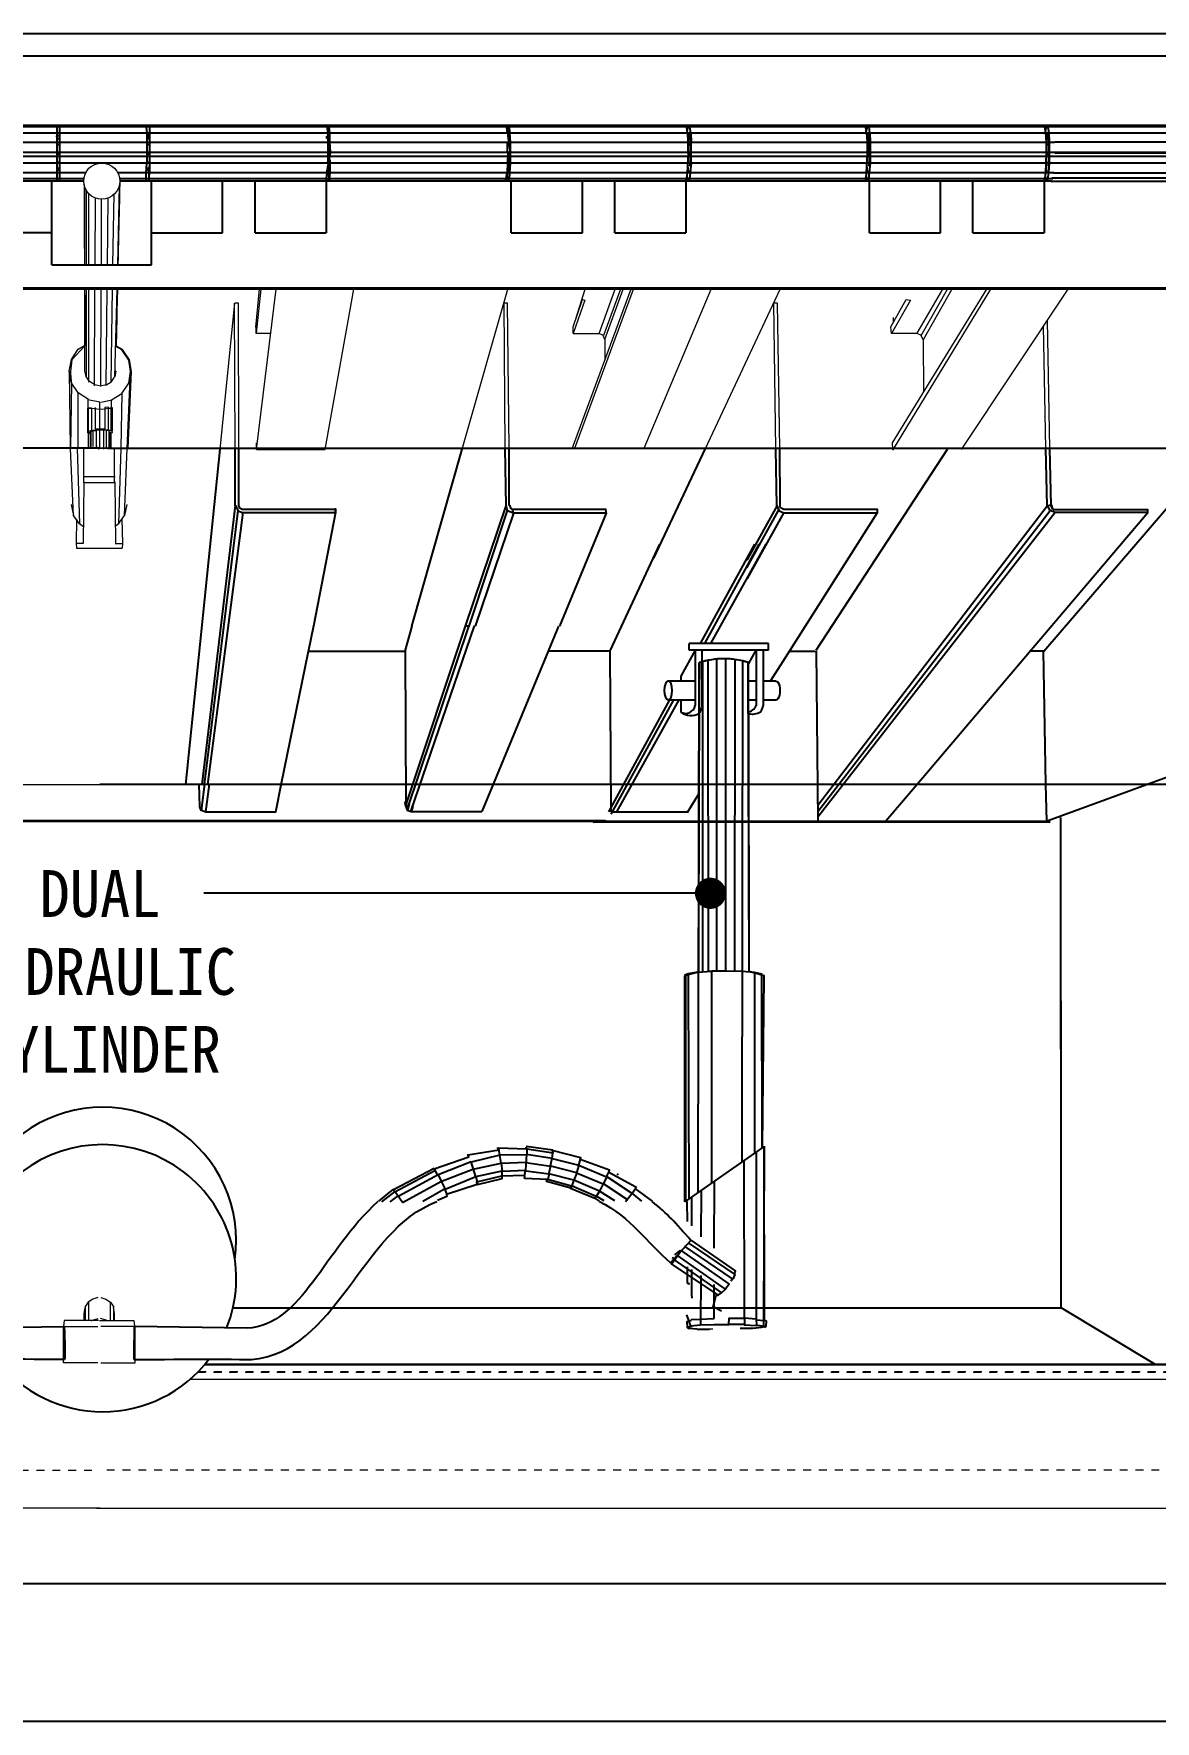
# Model space of a CAD drawing. Header units: millimetres. Extents: x 1089 to 24842, y 175806 to 183667.
# Drawn here: x 9116 to 10196, y 178616 to 180240 of the extents above; entities that cross this region are included whole.
import ezdxf

# ---------------------------------------------------------------- set-up
doc = ezdxf.new("R2010")
doc.units = ezdxf.units.MM
doc.header["$MEASUREMENT"] = 0
doc.linetypes.add('AI9-LTYPE1', pattern=[0.762, 0.381, -0.381])
doc.layers.get('0').update_dxf_attribs({"linetype": 'CONTINUOUS'})
for name, color, linetype in [('8', 8, 'CONTINUOUS'), ('[0]', 255, 'CONTINUOUS'), ('A-ELE2', 3, 'CONTINUOUS'), ('TEXT', 3, 'CONTINUOUS')]:
    doc.layers.add(name, color=color, linetype=linetype)
doc.styles.get("Standard").update_dxf_attribs({"font": 'SIMPLEX.shx'})
doc.styles.add('돋움체', font='')
doc.styles.get('돋움체').set_extended_font_data('DotumChe')
doc.dimstyles.new('MAIN', dxfattribs={"dimtxt": 3, "dimasz": 2, "dimexe": 2, "dimexo": 5, "dimgap": 1, "dimtad": 1, "dimdec": 0, "dimdsep": 46, "dimlunit": 6, "dimtxsty": 'Standard', "dimblk": 'Dot1', "dimcen": 2.5, "dimdle": 2, "dimclrd": 256, "dimclre": 256, "dimclrt": 3, "dimadec": 0, "dimazin": 0, "dimtfac": 1, "dimtdec": 0, "dimtix": 1, "dimtmove": 2, "dimatfit": 3, "dimldrblk": 'DOT', "dimfxl": 1, "dimtvp": 1, "dimtolj": 1, "dimtzin": 0, "dimlwd": 0, "dimlwe": 0, "dimarcsym": 0})

# ---------------------------------------------------------------- blocks, each defined once
blk = doc.blocks.new('DOT')
at = {"color": 0, "linetype": 'ByBlock'}
blk.add_line((-0.5, 0), (-1, 0), dxfattribs=at)
at = {"color": 0, "linetype": 'ByBlock', "const_width": 0.5}
blk.add_lwpolyline([(-0.25, 0, 1), (0.25, 0, 1)], format="xyb", close=True, dxfattribs=at)
blk = doc.blocks.new('Dot1')
at = {"color": 9, "linetype": 'Continuous'}
for p, q in [((0, 1.125), (0, -1.125)), ((-1.125, 0), (1.125, 0))]:
    blk.add_line(p, q, dxfattribs=at)
at = {"color": 2, "const_width": 0.28125}
blk.add_lwpolyline([(-0.140625, 0, 1), (0.140625, 0, 1)], format="xyb", close=True, dxfattribs=at)

msp = doc.modelspace()

# ---------------------------------------------------------------- hatches: boundary and pattern name
msp.add_hatch(color=5).paths.add_polyline_path([(8446.2, 180150.6), (8447, 180152.2), (9917.9, 180152.2), (9919.1, 180150.6)])

# ---------------------------------------------------------------- linework, layer by layer
at = {"color": 5}
for p, q in [((10099, 180144.6), (8260, 180144.6)), ((10098.4, 180150.6), (8261.1, 180150.6)), ((8261.9, 180152.2), (10097.2, 180152.2)), ((9138.5, 180151.9), (9138.5, 180098.3)), ((9141.1, 180151.9), (9141.1, 180098.3)), ((9224.7, 180150.6), (9224.7, 180152.2)), ((9225.4, 180144.6), (9225, 180150.4)), ((9225.4, 180115.7), (9225.4, 180144.7)), ((9228, 180150.6), (9227.6, 180152.2)), ((9228, 180106.4), (9228, 180150.2)), ((9398.6, 180150.6), (9398.2, 180152.2)), ((9398.7, 180150.5), (9399.1, 180144.8)), ((9401.2, 180150.5), (9398.7, 180150.5)), ((9399.3, 180144.6), (9399.3, 180115.6)), ((9400, 180144), (9400.4, 180150.1)), ((9400.4, 180150.1), (9400.8, 180152.1)), ((9400.8, 180152.1), (9401.2, 180150.5)), ((9401.3, 180144.6), (9400.9, 180150.4)), ((9401.3, 180126.2), (9401.3, 180145)), ((9571.2, 180151.9), (9572, 180150.2)), ((9572.3, 180144.7), (9571.9, 180150.4)), ((9574.8, 180144.7), (9572.3, 180144.7)), ((9572.5, 180144.6), (9575, 180125.8)), ((9573.4, 180149.8), (9572.6, 180143.7)), ((9573.9, 180151.9), (9573.4, 180149.8)), ((9573.4, 180149.8), (9573.9, 180151.9)), ((9574.7, 180150.2), (9573.4, 180149.8)), ((9573.9, 180151.9), (9574.7, 180150.2)), ((9574, 180142), (9574.8, 180144.9)), ((9574.8, 180144.9), (9574.4, 180150.6)), ((9575.2, 180136.1), (9574.8, 180144.7)), ((9745, 180150.4), (9744.1, 180152)), ((9745.8, 180144.6), (9745, 180150.4)), ((9745.8, 180149.9), (9746.6, 180151.9)), ((9745.8, 180147.3), (9746.2, 180150.1)), ((9746.4, 180136.4), (9746, 180145)), ((9746.2, 180150.1), (9747.8, 180150.5)), ((9748.6, 180144.8), (9746.9, 180143.2)), ((9747.8, 180150.5), (9747, 180152.2)), ((9747.2, 180142.9), (9748.8, 180144.6)), ((9747.7, 180150.6), (9748.6, 180144.8)), ((9748.8, 180144.6), (9749.2, 180136)), ((9917.4, 180150.4), (9916.6, 180152)), ((9918.2, 180144.6), (9917.4, 180150.4)), ((9918.2, 180149.9), (9919, 180151.9)), ((9918.2, 180147.3), (9918.6, 180150.1)), ((9918.9, 180136.4), (9918.5, 180145)), ((9918.6, 180150.1), (9920.3, 180150.5)), ((9920.3, 180150.5), (9919.4, 180152.2)), ((9921, 180144.8), (9919.4, 180143.2)), ((9919.6, 180142.9), (9921.3, 180144.6)), ((9920.2, 180150.6), (9921, 180144.8)), ((9921.3, 180144.6), (9921.7, 180136)), ((10089.8, 180150.4), (10089, 180152)), ((10090.7, 180144.6), (10089.8, 180150.4)), ((10090.7, 180149.9), (10091.5, 180151.9)), ((10090.7, 180147.3), (10091.1, 180150.1)), ((10091.3, 180136.4), (10090.9, 180145)), ((10091.1, 180150.1), (10092.7, 180150.5)), ((10093.5, 180144.8), (10091.8, 180143.2)), ((10092.7, 180150.5), (10091.9, 180152.2)), ((10092.1, 180142.9), (10093.7, 180144.6)), ((10092.6, 180150.6), (10093.5, 180144.8)), ((10093.7, 180144.6), (10094.1, 180136)), ((10096.3, 180152.2), (10512.8, 180152.2)), ((10514.9, 180150.6), (10097.5, 180150.6)), ((10098.3, 180144.9), (10516.5, 180144.9)), ((8259.3, 180136.1), (10099.2, 180136.1)), ((9140.4, 180133.4), (9138, 180133.4)), ((9138.2, 180142), (9138.6, 180139.5)), ((9141.1, 180142), (9138.2, 180142)), ((9138.6, 180139.5), (9140.7, 180139.5)), ((9227.4, 180133.4), (9224.9, 180133.4)), ((9227.5, 180141.8), (9225.4, 180141.8)), ((9225.4, 180139.4), (9227.5, 180139.4)), ((9227, 180142), (9227.4, 180144)), ((9227.8, 180142), (9227, 180142)), ((9227.4, 180143.2), (9227.8, 180142)), ((9227.4, 180142), (9227.4, 180143.2)), ((9227.5, 180139.4), (9227.5, 180141.8)), ((9398.6, 180141.8), (9401, 180141.8)), ((9398.6, 180139.4), (9398.6, 180141.8)), ((9400.6, 180139.4), (9398.6, 180139.4)), ((9399.3, 180133.4), (9401.3, 180133.4)), ((9400, 180142), (9400, 180144)), ((9400.6, 180142), (9401, 180143.2)), ((9401.3, 180142), (9400.9, 180143.2)), ((9401.3, 180132.8), (9400.9, 180138.5)), ((9401.3, 180138), (9401.3, 180141.7)), ((9401.9, 180126.2), (9401.5, 180136.4)), ((9574.2, 180141.8), (9572.5, 180141.8)), ((9572.5, 180139.4), (9574.2, 180139.4)), ((9572.5, 180126.2), (9572.5, 180136.4)), ((9573.9, 180133.4), (9572.6, 180133.4)), ((9573.2, 180142), (9573.6, 180143.2)), ((9573.6, 180143.2), (9574, 180142)), ((9574.5, 180138), (9574.1, 180141.7)), ((9574.2, 180139.4), (9574.2, 180141.8)), ((9574.4, 180138.4), (9574.4, 180132.7)), ((9575.2, 180136.4), (9574.4, 180138.4)), ((9575.2, 180115.9), (9575.2, 180136.4)), ((9746.6, 180141.8), (9745.8, 180141.8)), ((9745.8, 180139.4), (9747.4, 180139.4)), ((9747.7, 180133.4), (9746.1, 180133.4)), ((9746.4, 180141.7), (9747.2, 180142.9)), ((9747.6, 180141.7), (9746.4, 180141.7)), ((9746.4, 180126.2), (9746.4, 180136.4)), ((9747.4, 180139.4), (9746.6, 180141.8)), ((9746.9, 180143.2), (9747.3, 180142)), ((9748.4, 180138), (9747.6, 180141.7)), ((9748.4, 180138), (9748.4, 180118.8)), ((9749.1, 180136.1), (9749.1, 180115.6)), ((9919, 180141.8), (9918.2, 180141.8)), ((9918.2, 180139.4), (9919.8, 180139.4)), ((9920.2, 180133.4), (9918.6, 180133.4)), ((9918.8, 180141.7), (9919.6, 180142.9)), ((9920, 180141.7), (9918.8, 180141.7)), ((9918.9, 180126.2), (9918.9, 180136.4)), ((9919.8, 180139.4), (9919, 180141.8)), ((9919.4, 180143.2), (9919.8, 180142)), ((9920.8, 180138), (9920, 180141.7)), ((9920.8, 180138), (9920.8, 180118.8)), ((9921.5, 180136.1), (9921.5, 180115.6)), ((10091.5, 180141.8), (10090.7, 180141.8)), ((10090.7, 180139.4), (10092.3, 180139.4)), ((10092.6, 180133.4), (10091, 180133.4)), ((10091.2, 180141.7), (10092.1, 180142.9)), ((10092.5, 180141.7), (10091.2, 180141.7)), ((10091.3, 180126.2), (10091.3, 180136.4)), ((10092.3, 180139.4), (10091.5, 180141.8)), ((10091.8, 180143.2), (10092.2, 180142)), ((10093.3, 180138), (10092.5, 180141.7)), ((10093.3, 180138), (10093.3, 180118.8)), ((10094, 180136.1), (10094, 180115.6)), ((10517.5, 180136.1), (10099.3, 180136.1)), ((8259.7, 180126.2), (10100, 180126.2)), ((10099.6, 180115.7), (8260.2, 180115.7)), ((9137.8, 180124.9), (9140.3, 180124.9)), ((9141.1, 180116.3), (9138.6, 180116.3)), ((9224.7, 180106.4), (9225.2, 180115.4)), ((9228, 180116.3), (9225.2, 180116.3)), ((9225.4, 180124.9), (9227.9, 180124.9)), ((9227.4, 180108.7), (9227.8, 180112.8)), ((9398.6, 180106.4), (9401.9, 180125.6)), ((9398.6, 180116.3), (9401.1, 180116.3)), ((9401.3, 180124.9), (9399.2, 180124.9)), ((9400.6, 180109), (9401, 180113.1)), ((9401.3, 180126.2), (9400.9, 180119.2)), ((9400.9, 180119.2), (9401.3, 180116)), ((9401.3, 180118.9), (9401.3, 180112.8)), ((9401.3, 180116), (9401.3, 180107)), ((9572.9, 180125.8), (9572.1, 180106.6)), ((9572.5, 180124.9), (9574.6, 180124.9)), ((9572.5, 180116.3), (9574.6, 180116.3)), ((9575, 180125.8), (9572.9, 180125.8)), ((9574, 180109), (9574.4, 180113.1)), ((9574.5, 180126.2), (9574.1, 180119.2)), ((9574.4, 180113.1), (9575.2, 180115.9)), ((9574.5, 180118.9), (9574.5, 180112.8)), ((9574.6, 180106.6), (9575.4, 180115.6)), ((9745.8, 180106.4), (9746.6, 180125.6)), ((9745.8, 180124.9), (9747.4, 180124.9)), ((9745.8, 180116.3), (9747.4, 180116.3)), ((9748.4, 180118.9), (9748, 180112.8)), ((9748, 180112.8), (9749.2, 180115.7)), ((9749.2, 180115.7), (9748.4, 180106.7)), ((9918.2, 180106.4), (9919, 180125.6)), ((9918.2, 180124.9), (9919.8, 180124.9)), ((9918.2, 180116.3), (9919.8, 180116.3)), ((9920.8, 180118.9), (9920.4, 180112.8)), ((9920.4, 180112.8), (9921.7, 180115.7)), ((9921.7, 180115.7), (9920.8, 180106.7)), ((10090.7, 180106.4), (10091.5, 180125.6)), ((10090.7, 180124.9), (10092.3, 180124.9)), ((10090.7, 180116.3), (10092.3, 180116.3)), ((10093.3, 180118.9), (10092.9, 180112.8)), ((10092.9, 180112.8), (10094.1, 180115.7)), ((10094.1, 180115.7), (10093.3, 180106.7)), ((10516.8, 180115.7), (10098.6, 180115.7)), ((10099.5, 180125.8), (10518.1, 180125.8)), ((9166.3, 180106.4), (8260.5, 180106.4)), ((8261.4, 180101), (9164.6, 180101)), ((9164.4, 180098.5), (8262.7, 180098.5)), ((9137.8, 180111), (9140.3, 180111)), ((9140.3, 180109), (9137.8, 180109)), ((9140.3, 180111), (9140.3, 180109)), ((10098.3, 180106.4), (9197.4, 180106.4)), ((9199.1, 180101), (10097.6, 180101)), ((10096.3, 180098.5), (9199.2, 180098.5)), ((9224.7, 180098.5), (9224.7, 180106.7)), ((9224.9, 180111.1), (9227.4, 180111.1)), ((9224.9, 180109.1), (9224.9, 180111.1)), ((9227.4, 180109.1), (9224.9, 180109.1)), ((9226.7, 180109.1), (9227.1, 180106.2)), ((9227.5, 180107), (9227.1, 180101.3)), ((9227.1, 180106.2), (9227.5, 180107)), ((9227.4, 180098.5), (9227.4, 180108.7)), ((9229.7, 180048.6), (9229.7, 180098.5)), ((9298.2, 180048.6), (9298.2, 180098.5)), ((9329.4, 180048.6), (9329.4, 180098.5)), ((9398, 180098.5), (9398.4, 180101)), ((9398, 180098.5), (9398, 180048.6)), ((9398.3, 180100.9), (9398.7, 180106.6)), ((9400.4, 180100.5), (9398.3, 180100.9)), ((9400.6, 180111), (9398.6, 180111)), ((9400.6, 180109.1), (9398.6, 180109.1)), ((9400, 180105.8), (9399.5, 180108.6)), ((9400, 180105.8), (9400.4, 180100.5)), ((9400.9, 180100.7), (9400, 180100.3)), ((9400, 180100.3), (9400.5, 180098.3)), ((9400.2, 180109), (9400.6, 180109)), ((9400.6, 180107.7), (9400.2, 180109)), ((9400.6, 180109.1), (9400.6, 180107.8)), ((9401.3, 180106.4), (9400.9, 180100.7)), ((9401.3, 180101.2), (9400.9, 180098.7)), ((9570.6, 180098.5), (9571.4, 180101)), ((9571.4, 180101), (9571.8, 180106.7)), ((9573.9, 180111), (9571.8, 180111)), ((9571.9, 180106.4), (9571.9, 180106)), ((9571.9, 180106), (9572.7, 180100.7)), ((9572.1, 180106.6), (9574.6, 180106.6)), ((9573.9, 180109.1), (9572.2, 180109.1)), ((9572.7, 180100.7), (9573.1, 180098.7)), ((9572.8, 180109), (9574, 180109)), ((9573.2, 180107.7), (9572.8, 180109)), ((9573.9, 180109.1), (9573, 180107.8)), ((9573.2, 180098.5), (9574, 180101)), ((9574.5, 180106.4), (9574.1, 180100.7)), ((9576, 180048.8), (9576, 180098.7)), ((9644.6, 180048.8), (9644.6, 180098.7)), ((9675.8, 180048.8), (9675.8, 180098.7)), ((9745.1, 180101.2), (9744.3, 180098.7)), ((9744.3, 180098.7), (9744.3, 180048.8)), ((9745.1, 180101.2), (9745.9, 180106.9)), ((9745.1, 180103.1), (9745.9, 180100.7)), ((9747.1, 180111), (9745.5, 180111)), ((9745.8, 180109.1), (9746.2, 180107.8)), ((9747.1, 180109.1), (9745.9, 180109.1)), ((9746.8, 180098.3), (9745.9, 180100.3)), ((9746.4, 180107.7), (9747.2, 180109)), ((9747.6, 180100.7), (9746.8, 180098.3)), ((9748.4, 180106.4), (9747.6, 180100.7)), ((9917.6, 180101.2), (9916.7, 180098.7)), ((9917.6, 180101.2), (9918.4, 180106.9)), ((9917.6, 180103.1), (9918.4, 180100.7)), ((9919.5, 180111), (9917.9, 180111)), ((9918.2, 180109.1), (9918.6, 180107.8)), ((9919.5, 180109.1), (9918.3, 180109.1)), ((9919.2, 180098.3), (9918.4, 180100.3)), ((9918.9, 180107.7), (9919.7, 180109)), ((9920, 180100.7), (9919.2, 180098.3)), ((9920.8, 180106.4), (9920, 180100.7)), ((9920.9, 180048.8), (9920.9, 180098.7)), ((9989.4, 180048.8), (9989.4, 180098.7)), ((10020.6, 180048.8), (10020.6, 180098.7)), ((10090, 180101.2), (10089.2, 180098.7)), ((10089.2, 180098.7), (10089.2, 180048.8)), ((10090, 180101.2), (10090.8, 180106.9)), ((10090, 180103.1), (10090.8, 180100.7)), ((10092, 180111), (10090.3, 180111)), ((10092, 180109.1), (10090.7, 180109.1)), ((10090.7, 180109.1), (10091.1, 180107.8)), ((10091.7, 180098.3), (10090.8, 180100.3)), ((10091.3, 180107.7), (10092.1, 180109)), ((10092.5, 180100.7), (10091.7, 180098.3)), ((10093.3, 180106.4), (10092.5, 180100.7)), ((10095.5, 180098.5), (10511.7, 180098.5)), ((10513.5, 180101.2), (10096.6, 180101.2)), ((10098.2, 180106.4), (10515.5, 180106.4)), ((9133.9, 180048.6), (9065.4, 180048.6)), ((9229.7, 180048.6), (9298.2, 180048.6)), ((9329.4, 180048.6), (9398, 180048.6)), ((9576, 180048.8), (9644.6, 180048.8)), ((9675.8, 180048.8), (9744.3, 180048.8)), ((9920.9, 180048.8), (9989.4, 180048.8)), ((10020.6, 180048.8), (10089.2, 180048.8))]:
    msp.add_line(p, q, dxfattribs=at)
at = {"layer": '8'}
for p, q in [((9753.1, 179646.9), (9739.4, 179622.1)), ((9823.6, 179653.5), (9747.3, 179653.5)), ((9747.3, 179646.9), (9747.3, 179653.5)), ((9823.6, 179646.9), (9747.3, 179646.9)), ((9753.1, 179646.9), (9753.1, 179593.7)), ((9759.7, 179646.9), (9759.6, 179592.4)), ((9811.4, 179646.9), (9804.4, 179634.3)), ((9812, 179646.9), (9812, 179593.7)), ((9818.6, 179646.9), (9818.6, 179593.7)), ((9823.6, 179646.9), (9823.6, 179653.5)), ((9727.2, 179617.4), (9753.1, 179617.4)), ((9739.4, 179622.1), (9739.4, 179617.4)), ((9804.5, 179617.4), (9812, 179617.4)), ((9818.6, 179617.4), (9830.8, 179617.4)), ((9727.2, 179599.1), (9753.1, 179599.1)), ((9739.4, 179599.1), (9739.4, 179587.4)), ((9804.6, 179599.1), (9812, 179599.1)), ((9818.6, 179599.1), (9830.8, 179599.1))]:
    msp.add_line(p, q, dxfattribs=at)
at = {"layer": '8', "lineweight": 0}
for p, q in [((9168.9, 179019.3), (9168.9, 179001.4)), ((9190, 179019.3), (9190, 179001.4))]:
    msp.add_line(p, q, dxfattribs=at)
for points in [[(9178.1, 179023.9), (9173.2, 179022.5), (9168.7, 179019.4), (9165.6, 179014.5)], [(9180.8, 179023.9), (9185.7, 179022.5), (9190.2, 179019.4), (9193.3, 179014.5)], [(9164.9, 179001.4), (9164.9, 179008.6), (9165.8, 179014.4), (9165.8, 179001.4)], [(9194, 179001.4), (9194, 179008.6), (9193.1, 179014.4), (9193.1, 179001.4)], [(9178.1, 178961.1), (9145, 178961.1), (9145, 178996), (9178.1, 178996)], [(9178.6, 179001.9), (9145.5, 179001.9), (9145.1, 178996.5), (9145.1, 178992.9)], [(9171.5, 179001.4), (9172.9, 179002.3), (9178.2, 179003.7)], [(9179.6, 179001.9), (9212.7, 179001.9), (9213.2, 178996.5), (9213.2, 178992.9)], [(9187.4, 179001.4), (9186, 179002.3), (9180.7, 179003.7)], [(9180.8, 178961.1), (9213.8, 178961.1), (9213.8, 178996), (9180.8, 178996)]]:
    msp.add_lwpolyline(points, dxfattribs=at)
at = {"layer": '8'}
for centre, radius, start, end in [((9744, 179595.5), 9.31, 240.3815, 348.448), ((9744, 179595.5), 15.9, 324.7258, 348.448), ((9803, 179596.9), 9.31, 280.1527, 348.448), ((9803, 179596.9), 15.9, 324.7258, 348.448), ((9749, 179599.8), 15.7, 232.2395, 300.6516), ((9808, 179601.2), 15.7, 257.6614, 300.6516)]:
    msp.add_arc(centre, radius, start, end, dxfattribs=at)
at = {"layer": '8', "extrusion": (0, 0, -1)}
msp.add_ellipse((9727.2, 179608.2), major_axis=(0, 9.14), ratio=0.425006, dxfattribs=at)
msp.add_ellipse((9830.8, 179608.2), major_axis=(0, 9.14), ratio=0.425006, start_param=0, end_param=3.141593, dxfattribs=at)
at = {"layer": '[0]', "color": 5}
for p, q in [((10600, 180240.3), (7765.3, 180240.3)), ((10571.4, 180218.7), (7794, 180218.7)), ((10492.3, 180122.2), (7871.3, 180122.2)), ((7871.8, 180126.2), (10492, 180126.2)), ((9295.4, 179840.5), (9262.4, 179517.8)), ((9310.2, 179786), (9310.2, 179841)), ((9480.4, 179670.2), (9528.8, 179840.5)), ((9573.9, 179786.4), (9573.9, 179841.4)), ((9607.6, 179841.6), (10374.7, 179841.6)), ((9713.3, 179735.6), (9763, 179841)), ((9830.5, 179840.5), (9831.4, 179786)), ((9995.7, 179840.2), (9869.2, 179646.7)), ((10088.8, 179646.1), (10255.6, 179840.1)), ((9312.8, 179781.5), (9280.3, 179517.8)), ((9317.5, 179779.5), (9283.5, 179517.8)), ((9572.4, 179781.5), (9571, 179786.4)), ((9574.4, 179786.7), (9575.2, 179784.1)), ((9575, 179784.1), (9577.3, 179782.8)), ((9667.5, 179779.5), (9667, 179783.1)), ((9838.5, 179779.5), (9803.1, 179716.1)), ((9871.2, 179491.9), (10094.9, 179781.5)), ((10099.4, 179779.5), (10094.5, 179781.7)), ((9810.3, 179749), (9758.1, 179653.5)), ((9762.4, 179653.5), (9814.8, 179749)), ((9821.2, 179749), (9767.9, 179653.5)), ((9385.5, 179670.5), (9380.6, 179645.5)), ((9474, 179646.1), (9480.7, 179670.2)), ((9479.4, 179491.7), (9540.8, 179670.3)), ((9621.7, 179670.2), (9558.7, 179518.2)), ((9354.4, 179517.3), (9380.7, 179646.1)), ((9380.2, 179646.1), (9473.2, 179646.1)), ((9474, 179646.1), (9474.6, 179498.1)), ((9670.8, 179646.1), (9611.8, 179646.1)), ((9842.1, 179643.3), (9825.5, 179617.4)), ((9843.8, 179646.1), (9868.8, 179646.1)), ((9869.6, 179646.1), (9871.2, 179482.5)), ((9728.4, 179599.1), (9669.7, 179491.5)), ((9672.4, 179489.3), (9732.6, 179599.1)), ((9737.5, 179599.1), (9677.4, 179491.5)), ((10187.7, 179517.8), (10375, 179586.6)), ((9558.7, 179518.2), (9547.7, 179491.6)), ((9966.8, 179517.8), (9936.7, 179482.5)), ((10092, 179482.9), (10187.7, 179517.8)), ((9477.9, 179498.8), (9476.2, 179493)), ((9479.9, 179491.5), (9481.7, 179496.9)), ((9746, 179491.4), (9756.7, 179508.6)), ((9277.8, 179492.9), (9281.9, 179491.5)), ((9672.3, 179491.5), (9746.5, 179491.5)), ((10094.8, 179481.6), (9953.9, 179481.6))]:
    msp.add_line(p, q, dxfattribs=at)
at = {"layer": '[0]', "color": 150}
for p, q in [((9133.8, 180018), (9133.8, 180098.5)), ((9229.7, 180018), (9229.7, 180098.5)), ((9133.8, 180018), (9229.7, 180018)), ((7941.3, 179995.8), (10422.3, 179995.8)), ((10421.4, 179994.5), (7941.7, 179994.5))]:
    msp.add_line(p, q, dxfattribs=at)
at = {"layer": '[0]', "color": 4, "lineweight": 0}
for p, q in [((9165.6, 180018), (9165.6, 180092.2)), ((9166.9, 180089.5), (9166.9, 180018)), ((9169.5, 180018), (9169.5, 180086.2)), ((9175.3, 180082.3), (9175, 180018)), ((9181.4, 180018), (9181.7, 180081.1)), ((9187.8, 180082.1), (9187.1, 180018)), ((9192.6, 180018), (9193.7, 180085.8)), ((9198.6, 180093.8), (9196.8, 180018)), ((9165.6, 179915.7), (9165.6, 179994.5)), ((9166.9, 179994.5), (9166.9, 179910.4)), ((9169.5, 179905), (9169.5, 179994.5)), ((9174.9, 179994.5), (9174.4, 179901.5)), ((9180.8, 179901), (9181.3, 179994.5)), ((9186.8, 179994.5), (9185.8, 179901.9)), ((9190.7, 179905), (9192.2, 179994.5)), ((9196.2, 179994.5), (9194.2, 179910)), ((9150.4, 179915.5), (9151.3, 179841.8)), ((9166.9, 179910.4), (9165.6, 179915.7)), ((9170, 179905.5), (9166.9, 179910.4)), ((9175, 179902.3), (9170, 179905.5)), ((9180.8, 179901), (9175, 179902.3)), ((9186, 179902.3), (9180.7, 179901)), ((9190.7, 179905), (9185.7, 179901.8)), ((9190.7, 179905), (9194.2, 179909.9)), ((9206.4, 179841), (9209.6, 179915.2)), ((9159, 179841.6), (9159, 179894.3)), ((9180.8, 179885.8), (9191.9, 179888)), ((9201.1, 179894.2), (9200.2, 179841.4))]:
    msp.add_line(p, q, dxfattribs=at)
at = {"layer": '[0]', "color": 30, "lineweight": 0}
msp.add_line((9165.6, 179984.6), (9166.9, 179984.1), dxfattribs=at)
at = {"layer": '[0]', "color": 5, "lineweight": 0, "ltscale": 20}
for p, q in [((9330, 179957.8), (9333.7, 179994.5)), ((9330.7, 179840.2), (9349.8, 179994.5)), ((9424.3, 179994.5), (9396.5, 179840.3)), ((9528.8, 179840.5), (9572.9, 179994.5)), ((9691.1, 179994.5), (9634.6, 179841.6)), ((9637.3, 179841.6), (9693.6, 179994.5)), ((9638.4, 179967), (9647.3, 179994.5)), ((9681.1, 179994.5), (9664.9, 179949.8)), ((9666.2, 179945.9), (9683.7, 179994.5)), ((9703.9, 179841.6), (9768.5, 179994.5)), ((9763, 179841), (9835.1, 179994.5)), ((10037.6, 179994.5), (9943.2, 179839.6)), ((10009.6, 179840.2), (10112.1, 179994.5)), ((9313.5, 179980.9), (9309.9, 179980.9)), ((9313.7, 179841.9), (9313.3, 179980.9)), ((9638.4, 179967), (9638.4, 179967.5)), ((9828.7, 179980.9), (9830.5, 179840.5)), ((9944.2, 179963.1), (9944.2, 179967.1)), ((9343.9, 179951.8), (9330, 179951.8)), ((9664.8, 179949.9), (9660.8, 179951.7)), ((9666.2, 179945.9), (9664.4, 179949.9)), ((10090.7, 179841), (10088.4, 179959)), ((10092, 179964.3), (10094.3, 179841)), ((9666.2, 179945.9), (9666.2, 179926.2)), ((9972.6, 179945.9), (9973, 179895.4)), ((9330.7, 179840.2), (9330.7, 179846.5)), ((9330.7, 179840.2), (9396.8, 179840.2))]:
    msp.add_line(p, q, dxfattribs=at)
at = {"layer": '[0]', "color": 7, "lineweight": 0}
for p, q in [((9173.5, 179858.1), (9171.3, 179857.6)), ((9172.2, 179858.1), (9176.2, 179858.5)), ((9183.4, 179858.1), (9183.4, 179840.6)), ((9190, 179856.7), (9190, 179841.1)), ((9157.5, 179745.3), (9201.3, 179745.3)), ((9766.9, 178993.7), (9770.1, 178993.7)), ((9766.9, 178993.7), (9770.1, 178993.7))]:
    msp.add_line(p, q, dxfattribs=at)
at = {"layer": '[0]', "color": 4, "lineweight": 0, "ltscale": 20}
for p, q in [((9164.3, 179840.5), (9164.3, 179808.3)), ((9193.9, 179840.5), (9193.9, 179808.3)), ((9164.5, 179808.9), (9164, 179749.9)), ((9194.6, 179813.8), (9164.3, 179813.8)), ((9164.3, 179808.5), (9194.6, 179808.5)), ((9194.4, 179808.9), (9194.9, 179749.9)), ((9157.6, 179773.5), (9157.2, 179749.8)), ((9201.2, 179773.5), (9201.7, 179749.8)), ((9160.3, 179768.9), (9164.3, 179766.2)), ((9198.6, 179768.9), (9194.6, 179766.2))]:
    msp.add_line(p, q, dxfattribs=at)
at = {"layer": '[0]', "color": 4}
for p, q in [((9773.8, 179638.4), (9773.7, 179339)), ((9782.8, 179338.3), (9782.8, 179638.7)), ((9791.2, 179638), (9791.1, 179338.2)), ((9798.5, 179154.5), (9798.9, 179636.6)), ((9803.7, 179635), (9804.8, 179338)), ((9746.2, 179335.4), (9743, 179333.8)), ((9755.6, 179337.1), (9746.3, 179335.5)), ((9810.1, 179337.1), (9810.1, 179162.2)), ((9542, 179140.1), (9537.5, 179154.4)), ((9563.8, 179166.5), (9562.9, 179168.3)), ((9566.4, 179153.3), (9564.2, 179166.7)), ((9590.2, 179154), (9613.9, 179150.4)), ((9590.9, 179167.2), (9590.4, 179169)), ((9616, 179165.9), (9590.5, 179169.4)), ((9615.3, 179157.9), (9590.7, 179161.5)), ((9614, 179150.7), (9615.3, 179158.3)), ((9615.3, 179157.9), (9616.2, 179163.3)), ((9501.7, 179148), (9462.8, 179127.5)), ((9505.7, 179142.1), (9467.7, 179121.5)), ((9567.1, 179145.4), (9541.6, 179140)), ((9566.4, 179153.3), (9567.3, 179145.7)), ((9588.9, 179140.8), (9588.4, 179138.5)), ((9588.9, 179140.8), (9589.8, 179146.1)), ((9588.9, 179138.8), (9611.2, 179137.9)), ((9610, 179135.5), (9610.9, 179137.7)), ((9612, 179143.4), (9636.1, 179137.2)), ((9614, 179150.7), (9612.2, 179143.5)), ((9614, 179150.7), (9639, 179144.4)), ((9639.1, 179144.1), (9636.4, 179136.9)), ((9668.1, 179140.1), (9664.6, 179133.4)), ((9678, 179143.4), (9678.9, 179142.1)), ((9459.5, 179115.9), (9467.1, 179121.7)), ((9490.8, 179116.8), (9511.8, 179128.4)), ((9514.3, 179122.9), (9512.5, 179128.3)), ((9660.9, 179126.2), (9636.3, 179137)), ((9657.5, 179121.7), (9665.1, 179117.2)), ((9660.6, 179126.6), (9675.4, 179117.2)), ((9688.6, 179117.7), (9664.9, 179133.3)), ((9686.1, 179116.3), (9692.4, 179124.3)), ((9701.8, 179116.8), (9692.4, 179124.3)), ((9712, 179116.8), (9695.5, 179128.8)), ((9771.5, 179071.6), (9771.6, 179136.1)), ((9661.1, 179116.8), (9656.2, 179119.9)), ((9733.5, 179064.9), (9738.4, 179068.9)), ((9738.4, 179068.9), (9738.9, 179069.4)), ((9738.9, 179069.4), (9785.8, 179036.7)), ((9771.4, 179003.8), (9771.4, 179036.4)), ((9783.7, 179033.8), (9782.4, 179032)), ((9785.8, 179036.7), (9783.6, 179034)), ((9748.9, 178996.3), (9745.1, 179007.2)), ((9747.1, 178994.4), (9754.7, 178993.7)), ((9758, 178997.2), (9748.9, 178996.3)), ((9749.3, 179002.7), (9758.4, 179003)), ((9755, 178993.5), (9766.9, 178993.5)), ((9758.4, 179003), (9771.4, 179003.8)), ((9800.4, 178997.6), (9812.1, 178997)), ((9800.4, 178997.6), (9812.1, 178997)), ((9812.2, 179002.5), (9819.7, 179001.8)), ((9819.1, 178996.1), (9821.2, 178995.3))]:
    msp.add_line(p, q, dxfattribs=at)
at = {"layer": '[0]', "color": 182, "lineweight": 0}
msp.add_line((8591.2, 179517.8), (9180.1, 179517.8), dxfattribs=at)
at = {"layer": '[0]', "color": 5, "lineweight": 0}
for p, q in [((10417.8, 178945.1), (9266.7, 178945.1)), ((9180.1, 178821.3), (7939.1, 178821.3)), ((9176.8, 178821.3), (10417.8, 178821.3))]:
    msp.add_line(p, q, dxfattribs=at)
at = {"layer": '[0]', "color": 3, "linetype": 'AI9-LTYPE1', "lineweight": 0, "ltscale": 20}
for p, q in [((9274.1, 178952), (10352.4, 178952)), ((8006.5, 178857.9), (9178.1, 178857.9))]:
    msp.add_line(p, q, dxfattribs=at)
at = {"layer": '[0]', "color": 5, "lineweight": 0, "ltscale": 20}
for points in [[(9335.1, 179994.5), (9330.4, 179952), (9330.4, 179958.3)], [(9635.8, 179951.8), (9635.8, 179958.1), (9644.7, 179984.5), (9647, 179984), (9635.8, 179951.8), (9660.8, 179951.8), (9676.2, 179994.5)], [(9966.6, 179951.8), (9942, 179951.8), (9941.6, 179958.1), (9956.4, 179984.5), (9960.4, 179984), (9942, 179951.8)], [(9943.5, 179840.2), (9943.1, 179846.5), (10033.9, 179994.5)], [(9991.1, 179994.5), (9966.4, 179952), (9970.8, 179950.2)], [(10000.2, 179994.5), (9972.5, 179945.8), (9970.7, 179949.8), (9996.2, 179994.5)], [(9310.2, 179841), (9309.7, 179980.9), (9295.4, 179840.5)], [(9573.9, 179841.4), (9572.6, 179980.9), (9569, 179980.9), (9569.9, 179841)], [(9834.5, 179841), (9832.3, 179980.9), (9828.7, 179980.9)]]:
    msp.add_lwpolyline(points, dxfattribs=at)
at = {"layer": '[0]', "color": 4, "lineweight": 0}
for points in [[(9168.9, 179888.4), (9159, 179894.7), (9152.3, 179904.5), (9150.5, 179915.7), (9152.8, 179926.9), (9159, 179936.7), (9165.3, 179940.3)], [(9180.1, 179841), (9180.1, 179885.7), (9168.4, 179887.9), (9168.4, 179879.4), (9168.9, 179879.9), (9171.6, 179879.9), (9180.1, 179879), (9184.5, 179879.4), (9188.1, 179879.9), (9190.8, 179879.9), (9191.2, 179879.4), (9191.2, 179887.9), (9201.1, 179894.2), (9207.8, 179904), (9209.6, 179915.2), (9207.8, 179926.3), (9201.1, 179936.2), (9195.3, 179939.3)], [(9195.3, 179915.5), (9194.8, 179915.5), (9195.3, 179915.5), (9194.4, 179910.2)], [(9168.2, 179879.9), (9168.7, 179879.9), (9168.2, 179879.9), (9168.2, 179856.6), (9169.1, 179857.5), (9169.1, 179880.3), (9171.8, 179880.3), (9171.8, 179858.4), (9169.1, 179857.5), (9169.1, 179856.2), (9170.9, 179855.7), (9170.9, 179856.6), (9171.3, 179857.5), (9171.3, 179841.9), (9170.9, 179841.9), (9170.9, 179856.6), (9169.1, 179856.2), (9168.2, 179856.6), (9168.7, 179856.2), (9168.7, 179841.9)], [(9173.5, 179842.9), (9173.5, 179858.8), (9176.6, 179859.2), (9183.3, 179859.2), (9188.2, 179859.2), (9190.9, 179858.4), (9190.9, 179880.9), (9191.4, 179880.5), (9191.8, 179880.5), (9191.8, 179857.5), (9188.7, 179858.4), (9188.7, 179841.5), (9186.5, 179841.5), (9186.5, 179858.8), (9188.7, 179858.4), (9188.2, 179859.2), (9188.2, 179880.9), (9184.7, 179880.5), (9184.7, 179859.7), (9175.7, 179859.7), (9175.7, 179880.5)]]:
    msp.add_lwpolyline(points, dxfattribs=at)
at = {"layer": '[0]', "color": 7, "lineweight": 0}
for points in [[(9176.5, 179858.4), (9176.5, 179842.7), (9180.1, 179841.8), (9193.9, 179841.8)], [(9190.7, 179840.9), (9190.7, 179855.6), (9191.1, 179856.1), (9192, 179856.5), (9191.1, 179856.1), (9189.8, 179855.6)], [(9164.3, 179749.8), (9157.1, 179749.8), (9157.5, 179745.3)], [(9194.6, 179749.8), (9201.8, 179749.8), (9201.3, 179745.3)]]:
    msp.add_lwpolyline(points, dxfattribs=at)
at = {"layer": '[0]', "color": 150}
for points in [[(9178.7, 179841.4), (9178.7, 179841), (9180.1, 179841.4), (8740.6, 179841.4)], [(9188.7, 179841.4), (9188.7, 179841), (9187.4, 179841.4), (9626.8, 179841.4)]]:
    msp.add_lwpolyline(points, dxfattribs=at)
at = {"layer": '[0]', "color": 4, "lineweight": 0, "ltscale": 20}
for points in [[(9152.2, 179787.3), (9154.5, 179776.6), (9151.8, 179841)], [(9158, 179841.4), (9160.3, 179768.5), (9154.5, 179776.6)], [(9200.2, 179841.4), (9198, 179768.5), (9203.8, 179776.6)], [(9206, 179787.3), (9203.8, 179776.6), (9206.4, 179841)]]:
    msp.add_lwpolyline(points, dxfattribs=at)
at = {"layer": '[0]', "color": 5}
for points in [[(9406.7, 179782.4), (9316.9, 179782.4), (9314.6, 179783.7), (9313.7, 179786.4), (9313.7, 179841.9)], [(9569.9, 179841), (9570.8, 179786), (9531.7, 179670.2)], [(9835.4, 179783.7), (9835, 179786.4), (9834.5, 179841)], [(9871.1, 179497.9), (10092, 179786), (10090.7, 179841)], [(10094.3, 179841), (10095.6, 179786.4), (10096.5, 179783.7), (10098.7, 179782.4), (10188.6, 179782.4), (10188.6, 179778.8), (9966.8, 179517.8)], [(9278.4, 179517.8), (9310.5, 179786.3), (9312.7, 179781.3), (9317.6, 179779.1)], [(9317.5, 179779.5), (9406.9, 179779.5), (9406.9, 179783.1), (9406.9, 179779.5), (9385.6, 179670.2)], [(9535.5, 179670.2), (9572.6, 179781.3), (9577.9, 179779.1), (9577.5, 179782.7), (9667.3, 179782.7)], [(9622.7, 179670.2), (9667.9, 179778.9), (9578.1, 179778.9), (9541.3, 179670.2)], [(9833.9, 179781.5), (9832.1, 179786.4), (9802.9, 179733.7)], [(9803, 179726.4), (9833.5, 179781.3), (9838.5, 179779.1), (9928.3, 179779.1)], [(9835.9, 179784.1), (9838.6, 179782.8), (9928.4, 179782.8), (9928.4, 179779.2), (9842.1, 179643.3)], [(10189.2, 179779.5), (10099.8, 179779.5), (9871.2, 179486.2)], [(10094.8, 179781.5), (10092.5, 179786.4), (10096.1, 179786.8), (10097, 179784.1)], [(9672.3, 179491.5), (9671.2, 179646.4), (9719.2, 179749)], [(9475.4, 179500.5), (9532.1, 179670.2), (9535.3, 179670.7), (9475.6, 179493.3)], [(10090.7, 179518.2), (10088.4, 179646.1), (10075, 179646.1)], [(10397, 179595.1), (10398, 179518.6), (10396.2, 179517.8), (9179.8, 179517.8)], [(9280.7, 179518.2), (9277.5, 179492.7), (9276.2, 179496.3), (9275.7, 179518.2)], [(9285.1, 179518.2), (9281.6, 179491.4), (9296.7, 179491.4)], [(9294.8, 179491.4), (9349.5, 179491.4), (9354.4, 179517.3)], [(9952.5, 179482.4), (10091.6, 179482.4), (10090.7, 179518.2)], [(9475.3, 179500.1), (9474.4, 179496.6), (9474, 179500.6), (9474.4, 179496.6), (9475.7, 179493), (9479.8, 179491.6), (9547.8, 179491.6)], [(8984.4, 179483), (9666.3, 179483), (9669.4, 179482.1), (8984.4, 179482.1)], [(9959, 179481.6), (9655.1, 179481.6), (9657.3, 179482.5), (9958.1, 179482.5)]]:
    msp.add_lwpolyline(points, dxfattribs=at)
at = {"layer": '[0]', "color": 4}
for points in [[(9756.1, 179125.2), (9757, 179635)], [(9760.3, 179636), (9760.3, 179337.3)], [(9817.5, 179167.7), (9817.2, 179335.3), (9810.1, 179336.9), (9798, 179337.8), (9783.6, 179338.2), (9769.1, 179337.9), (9765.9, 179337.8), (9765.8, 179637.3)], [(9743.1, 179116.2), (9743.1, 179333.5), (9746.3, 179335.2), (9747, 179118.3)], [(9755.6, 179337.1), (9768.9, 179338.2), (9768.8, 179134.3)], [(9503, 179146), (9501.7, 179147.8), (9535.2, 179159.5), (9534.3, 179161.3), (9564.3, 179166.2), (9563.4, 179168), (9591.1, 179167.1), (9591.1, 179161.3), (9565.2, 179160.8), (9537.5, 179154.1)], [(9537.4, 179154.6), (9505.6, 179142.1), (9508.8, 179135.4), (9512.3, 179128.3), (9541.8, 179140.3), (9543.2, 179135), (9543.6, 179132.7), (9567.3, 179138.5), (9567.3, 179145.7), (9590.1, 179146.6), (9591, 179161.8)], [(9539.4, 179147.4), (9566.2, 179153.2), (9590.3, 179154.1)], [(9590.9, 179167.2), (9616.3, 179163.2), (9615.9, 179165.4)], [(9615.3, 179157.9), (9641.2, 179151.2), (9639, 179144.1), (9664.5, 179133.4), (9660.9, 179126.2), (9657.8, 179121.3), (9634.1, 179131.6), (9633.2, 179129.3), (9656.4, 179119.5), (9657.8, 179121.3)], [(9641.1, 179151.3), (9642.9, 179158.5), (9615.6, 179165.6)], [(9641.1, 179151.3), (9667.9, 179140.2), (9670.1, 179144.6), (9670.6, 179146.4), (9642.4, 179156.7)], [(9812, 179003.2), (9800.6, 179004), (9800.5, 178997.9), (9785.7, 178998), (9785.9, 179004.1), (9800.6, 179004), (9800.3, 179156)], [(9819.3, 179167), (9819.6, 179002.5), (9821.4, 179001.5), (9821.3, 178996), (9817, 178995.2), (9808.5, 178994.2), (9796.6, 178994.1)], [(9811.7, 179163.9), (9812, 179003.2), (9812.3, 178997.4), (9819.2, 178996.7), (9819.8, 179169.5)], [(9464.1, 179125.6), (9502.5, 179146.1), (9505.2, 179141.7)], [(9471.5, 179115.4), (9508.2, 179135.5), (9539, 179147.6)], [(9588.7, 179141.3), (9566.7, 179140.9), (9542.6, 179135.1), (9543.1, 179132.8), (9513.6, 179123), (9514, 179121.2), (9505.1, 179117.2)], [(9590.2, 179146), (9612.6, 179142.9), (9611.2, 179137.6)], [(9636.4, 179136.8), (9633.3, 179129.2), (9610.1, 179135.5), (9611, 179137.7), (9634.2, 179131.4)], [(9670.1, 179144.7), (9696, 179130.4), (9695.6, 179128.6), (9692.5, 179124.2), (9667.9, 179140.3)], [(9463.9, 179126.1), (9462.1, 179127.9), (9448.3, 179116.8)], [(9471.5, 179115.4), (9463.9, 179126.1), (9451, 179115.9)], [(9758.8, 179127.2), (9758.6, 179082.5)], [(9745.6, 179097.1), (9745.5, 179116.5)], [(9749.6, 179120.9), (9749.5, 179092.8)], [(9787.7, 179039.7), (9789, 179042), (9743, 179073.3)], [(9747.4, 179076), (9791.2, 179046.1), (9789.4, 179041.6)], [(9791, 179046.3), (9791.9, 179049.5), (9749.4, 179079)], [(9775.8, 179025.9), (9730.2, 179056.3), (9731.1, 179057.1), (9739.1, 179068.3), (9739.1, 179068.8), (9739.6, 179068.8), (9733.3, 179059.8), (9734.2, 179061.2), (9731.1, 179062.1)], [(9778.4, 179010.7), (9770.4, 179015.1), (9773.5, 179026.3), (9775.3, 179026.3), (9778.4, 179028.5), (9782.4, 179032.1), (9736, 179064.3), (9735.1, 179063.4), (9733.7, 179061.6), (9732.8, 179061.2), (9732.8, 179060.3), (9778.4, 179028.5)], [(9745.7, 179037.7), (9747.2, 179037.1), (9745.7, 179037.7), (9745.7, 179053.6)], [(9749.5, 179051), (9749.5, 179026.8), (9749.8, 179023.2)], [(9758.5, 179045), (9758.3, 178997.5), (9771, 178998.1), (9785.7, 178998)], [(9749.3, 178995.9), (9745.6, 178995), (9747.3, 178994), (9745.6, 178995), (9745.3, 179000.8), (9749.4, 179002)]]:
    msp.add_lwpolyline(points, dxfattribs=at)
at = {"layer": '[0]', "color": 3, "linetype": 'AI9-LTYPE1', "lineweight": 0, "ltscale": 20}
msp.add_lwpolyline([(9274.7, 178952.7), (10351.1, 178952.7), (10352.4, 178951.8), (10352.4, 178857.9), (9180.8, 178857.9)], dxfattribs=at)
at = {"layer": '[0]', "color": 4, "lineweight": 0}
msp.add_circle((9181.8, 180098.5), 17.4, dxfattribs=at)
at = {"layer": '[0]', "color": 4}
for centre, radius, start, end in [((9780.7, 179561.8), 77, 72.0803, 107.9197), ((9780.7, 179561.8), 77, 72.0803, 105.8291), ((9182.7, 179078.6), 128.6, 351.9373, 188.0627), ((9182.7, 179042.5), 128.6, 338.1306, 201.8177), ((9182.7, 179042.5), 128.6, 217.3281, 322.6737)]:
    msp.add_arc(centre, radius, start, end, dxfattribs=at)
at = {"layer": '[0]', "color": 4, "lineweight": 0}
for points in [[(9197.7, 180018), (9198.6, 180058.1), (9199.5, 180098.5), (9199.5, 180098.5)], [(9164.7, 180095.3), (9164.7, 180085), (9164.9, 180051.4), (9165.1, 180018)], [(9165.3, 179994.5), (9165.4, 179964.6), (9165.6, 179939.9), (9165.6, 179939.9)], [(9196, 179939.5), (9196, 179939.5), (9196.5, 179964.4), (9197.2, 179994.5)], [(9165.6, 179939.9), (9165.6, 179939.9), (9153, 179926.5), (9153, 179926.5)], [(9201.8, 179936.3), (9201.8, 179936.3), (9196, 179939.5), (9196, 179939.5)], [(9208.5, 179926.5), (9208.5, 179926.5), (9201.8, 179936.3), (9201.8, 179936.3)], [(9153, 179926.5), (9153, 179926.5), (9151.7, 179915.3), (9151.7, 179915.3)], [(9210.3, 179915.3), (9210.3, 179915.3), (9208.5, 179926.5), (9208.5, 179926.5)], [(9151.7, 179915.3), (9151.3, 179915.3), (9152.6, 179904.1), (9152.6, 179904.1)], [(9152.6, 179904.1), (9152.6, 179904.1), (9151.7, 179841.6), (9151.7, 179841.6)], [(9207.1, 179841.6), (9207.1, 179841.6), (9210.3, 179915.3), (9210.3, 179915.3)], [(9151.7, 179841.6), (9151.7, 179841.6), (9207.1, 179841.6), (9207.1, 179841.6)]]:
    msp.add_open_spline(points, degree=3, dxfattribs=at)
at = {"layer": '[0]', "color": 4}
for points, knots in [([(9757.3, 179635), (9756.8, 179612.5), (9756.3, 179337), (9756.3, 179337), (9756.3, 179337), (9743.8, 179333.9), (9743.8, 179333.9), (9743.8, 179333.9), (9743.8, 179116.5), (9743.8, 179116.5), (9743.8, 179116.5), (9818, 179167.9), (9818, 179167.9), (9818, 179167.9), (9819.6, 179333.6), (9819.6, 179333.6), (9819.6, 179333.6), (9805.2, 179337.8), (9805.2, 179337.8), (9805.2, 179337.8), (9804.7, 179616.3), (9804.4, 179635)], [2.442362, 2.442362, 2.442362, 2.442362, 3, 3, 3, 4, 4, 4, 5, 5, 5, 6, 6, 6, 7, 7, 7, 8, 8, 8, 8.588629, 8.588629, 8.588629, 8.588629]), ([(8911.3, 179116.3), (8963.2, 179068.9), (8984.2, 178997.9), (9036.9, 178994.3), (9036.9, 178994.3), (9145.6, 178996.1), (9145.6, 178996.1), (9146, 178996.1), (9146.5, 178964.3), (9146, 178964.3), (9146.5, 178964.3), (9056.2, 178964.8), (9032.9, 178964.3), (8951.1, 178971), (8927.9, 179088.6), (8854.5, 179116.3)], [0, 0, 0, 0, 1, 1, 1, 2, 2, 2, 3, 3, 3, 4, 4, 4, 5, 5, 5, 5]), ([(9447.6, 179116.3), (9395.7, 179068.9), (9374.7, 178997.9), (9321.9, 178994.3), (9321.9, 178994.3), (9213.3, 178996.1), (9213.3, 178996.1), (9212.9, 178996.1), (9212.4, 178964.3), (9212.9, 178964.3), (9212.4, 178964.3), (9302.7, 178964.8), (9326, 178964.3), (9407.8, 178971), (9431, 179088.6), (9504.3, 179116.3)], [0, 0, 0, 0, 1, 1, 1, 2, 2, 2, 3, 3, 3, 4, 4, 4, 5, 5, 5, 5]), ([(9660.9, 179116.3), (9691.3, 179101.1), (9706.5, 179077), (9729.3, 179057.3), (9729.3, 179057.3), (9748.9, 179078.8), (9748.9, 179078.8), (9734.6, 179095.8), (9726.1, 179104.7), (9711.8, 179116.3)], [0, 0, 0, 0, 1, 1, 1, 2, 2, 2, 3, 3, 3, 3])]:
    msp.add_open_spline(points, degree=3, knots=knots, dxfattribs=at)
at = {"layer": 'A-ELE2'}
for p, q in [((10105.3, 179263), (10105.3, 179486.1)), ((9308.2, 179014.1), (10105.5, 179014)), ((10524.7, 178748.4), (7828.9, 178748.3)), ((7708.8, 178616.1), (10661.5, 178616.1))]:
    msp.add_line(p, q, dxfattribs=at)
for points in [[(10195.8, 178959.9), (10105.5, 179014), (10105.5, 179309.4)], [(9281.3, 178959.9), (10238.9, 178959.9), (10239.3, 178959), (9280.6, 178959)]]:
    msp.add_lwpolyline(points, dxfattribs=at)

# ---------------------------------------------------------------- texts
at = {"layer": 'TEXT', "insert": (9180.1, 179337.4), "char_height": 45, "attachment_point": 5, "style": '돋움체', "bg_fill": 2}
msp.add_mtext('\\A1;DUAL\\PHYDRAULIC\\PCYLINDER', dxfattribs=at)

# ---------------------------------------------------------------- next in the draw order: leaders
at = {"path_type": 1}
msp.add_leader([(9767.9, 179413), (9280.2, 179413)], dimstyle='MAIN', override={"dimscale": 15, "dimgap": 1, "dimtad": 0, "dimldrblk": 'DOT', "dimfxl": 2}, dxfattribs=at)

doc.saveas('drawing.dxf')
